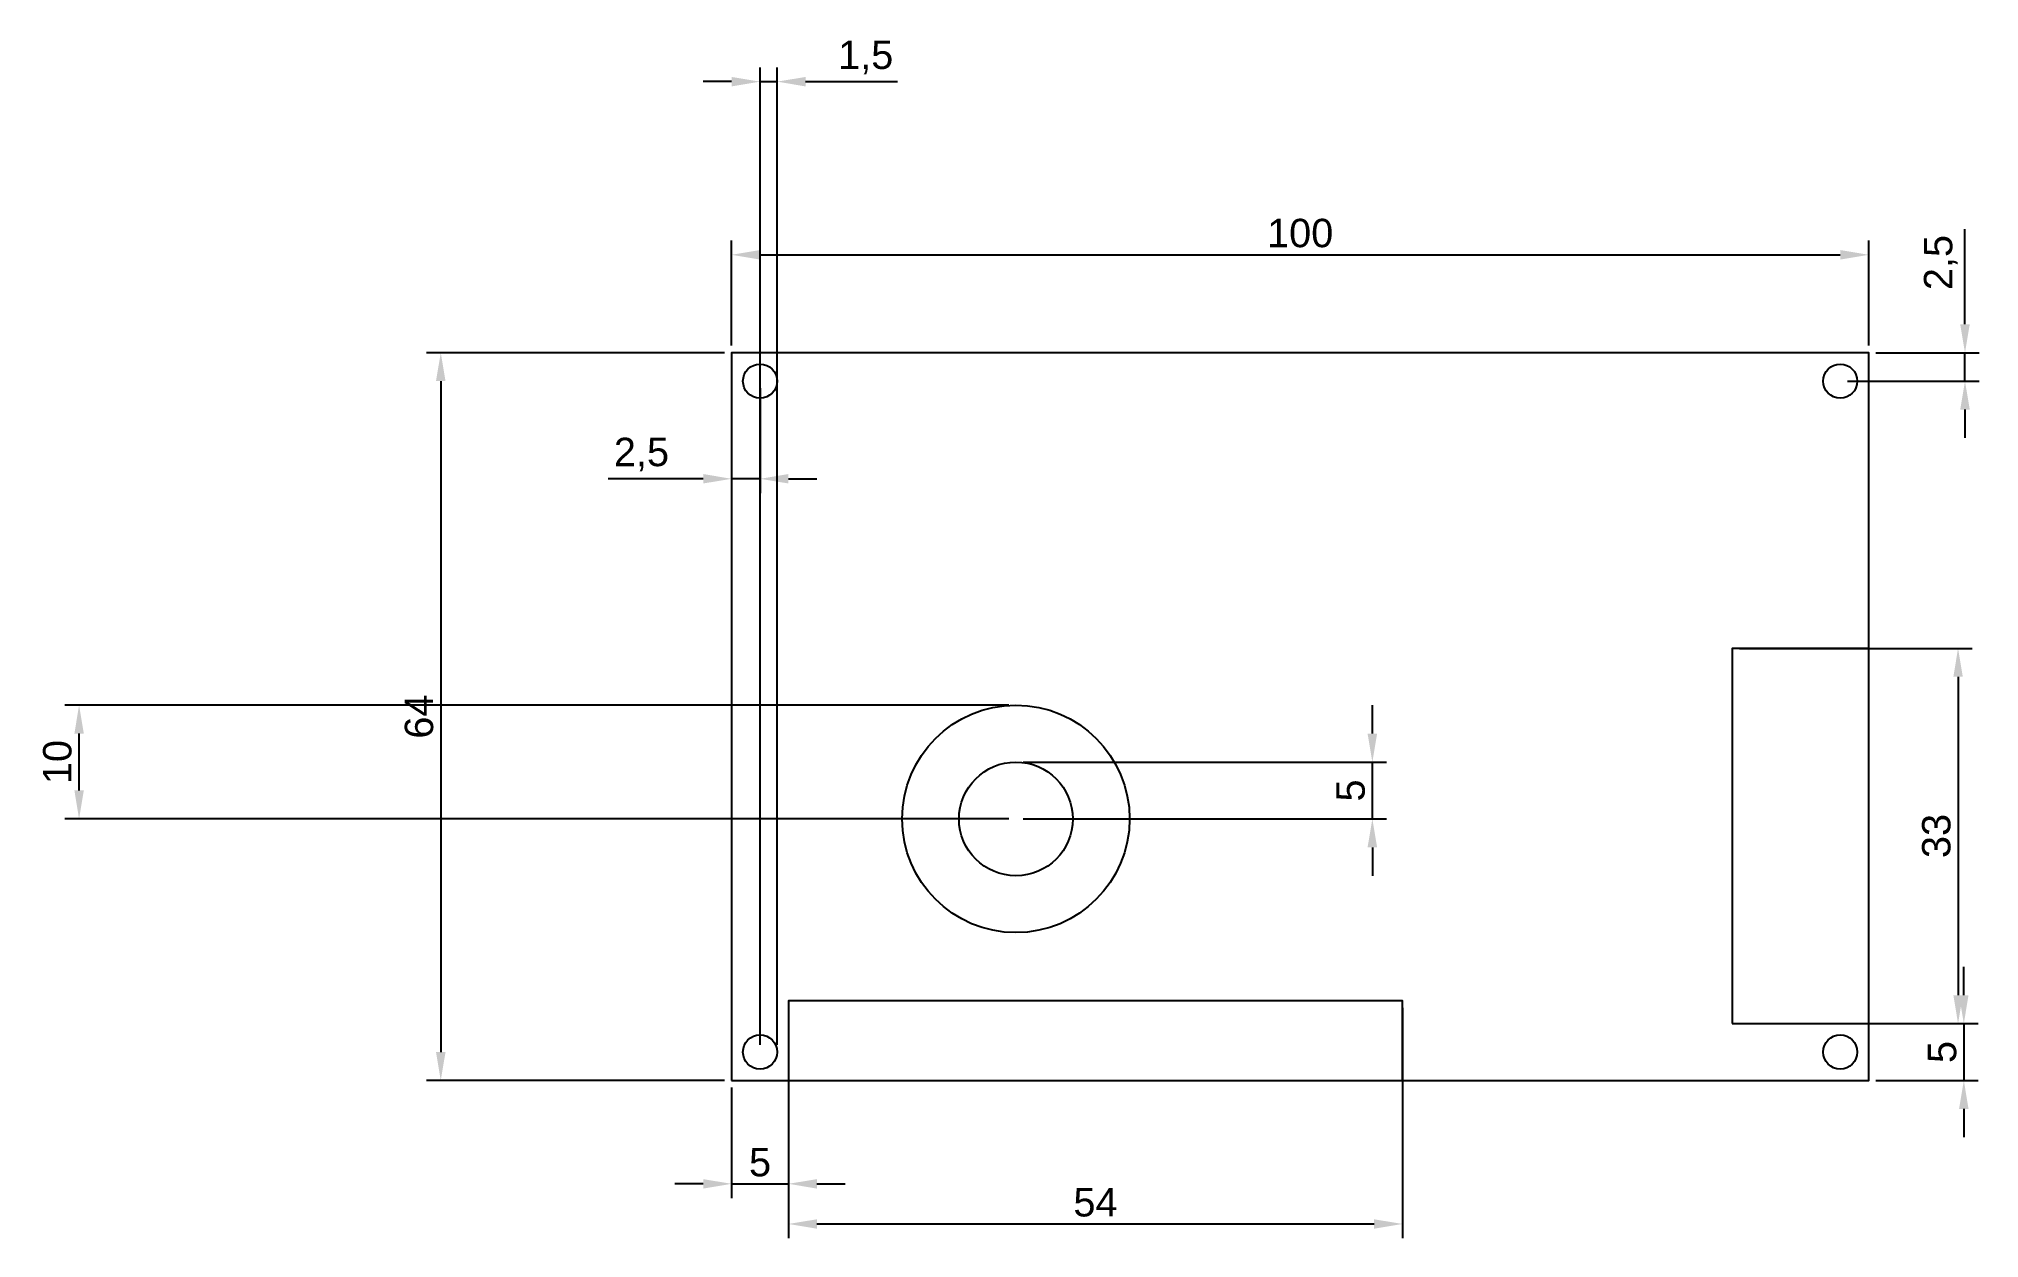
# Model space of a CAD drawing. Header units: millimetres. Extents: x -61 to 110, y -14 to 92.
import ezdxf

# ---------------------------------------------------------------- set-up
doc = ezdxf.new("R2010")
doc.units = ezdxf.units.MM
doc.styles.get("Standard").update_dxf_attribs({"font": 'arial.ttf'})
doc.dimstyles.new('ISO-25', dxfattribs={"dimtxt": 2.5, "dimasz": 2.5, "dimexe": 1.25, "dimexo": 0.625, "dimtad": 1, "dimtxsty": 'Standard', "dimcen": 2.5, "dimadec": 0, "dimazin": 0, "dimtfac": 1, "dimtmove": 0, "dimatfit": 3, "dimfxl": 1, "dimarcsym": 0})

# ---------------------------------------------------------------- blocks, each defined once
blk = doc.blocks.new('*D1')
at = {"color": 0, "lineweight": -2, "transparency": 16777216}
for p, q in [((0, 64.62), (0, 73.86)), ((100, 64.62), (100, 73.86)), ((2.5, 72.61), (97.5, 72.61))]:
    blk.add_line(p, q, dxfattribs=at)
at = {"color": 0, "transparency": 16777216}
for points in [[(2.5, 73.03), (2.5, 72.19), (0, 72.61)], [(97.5, 73.03), (97.5, 72.19), (100, 72.61)]]:
    blk.add_solid(points, dxfattribs=at)
at = {"layer": 'Defpoints', "color": 0, "transparency": 16777216}
for p in [(100, 72.61), (0, 64), (100, 64)]:
    blk.add_point(p, dxfattribs=at)
at = {"color": 0, "transparency": 16777216, "insert": (50, 74.51), "char_height": 2.5, "attachment_point": 5}
blk.add_mtext('100', dxfattribs=at)
blk = doc.blocks.new('*D2')
at = {"color": 0, "lineweight": -2, "transparency": 16777216}
for p, q in [((-0.63, 64), (-26.83, 64)), ((-25.58, 61.5), (-25.58, 2.5)), ((-0.63, 0), (-26.83, 0))]:
    blk.add_line(p, q, dxfattribs=at)
at = {"color": 0, "transparency": 16777216}
for points in [[(-26, 61.5), (-25.16, 61.5), (-25.58, 64)], [(-26, 2.5), (-25.16, 2.5), (-25.58, 0)]]:
    blk.add_solid(points, dxfattribs=at)
at = {"layer": 'Defpoints', "color": 0, "transparency": 16777216}
for p in [(0, 64), (0, 0), (-25.58, 0)]:
    blk.add_point(p, dxfattribs=at)
at = {"color": 0, "transparency": 16777216, "insert": (-27.48, 32), "char_height": 2.5, "attachment_point": 5, "rotation": 90}
blk.add_mtext('64', dxfattribs=at)
blk = doc.blocks.new('*D3')
at = {"color": 0, "lineweight": -2, "transparency": 16777216}
for p, q in [((0, 63.38), (0, 51.66)), ((2.5, 60.88), (2.5, 51.66)), ((-2.5, 52.91), (-10.86, 52.91)), ((2.5, 52.91), (0, 52.91)), ((5, 52.91), (7.5, 52.91))]:
    blk.add_line(p, q, dxfattribs=at)
at = {"color": 0, "transparency": 16777216}
for points in [[(-2.5, 53.33), (-2.5, 52.5), (0, 52.91)], [(5, 53.33), (5, 52.5), (2.5, 52.91)]]:
    blk.add_solid(points, dxfattribs=at)
at = {"layer": 'Defpoints', "color": 0, "transparency": 16777216}
for p in [(0, 64), (2.5, 61.5), (0, 52.91)]:
    blk.add_point(p, dxfattribs=at)
at = {"color": 0, "transparency": 16777216, "insert": (-7.93, 55.04), "char_height": 2.5, "attachment_point": 5}
blk.add_mtext('2,5', dxfattribs=at)
blk = doc.blocks.new('*D4')
at = {"color": 0, "lineweight": -2, "transparency": 16777216}
for p, q in [((108.47, 66.5), (108.47, 74.86)), ((100.63, 64), (109.72, 64)), ((108.47, 61.5), (108.47, 64)), ((98.13, 61.5), (109.72, 61.5)), ((108.47, 59), (108.47, 56.5))]:
    blk.add_line(p, q, dxfattribs=at)
at = {"color": 0, "transparency": 16777216}
for points in [[(108.05, 66.5), (108.89, 66.5), (108.47, 64)], [(108.05, 59), (108.89, 59), (108.47, 61.5)]]:
    blk.add_solid(points, dxfattribs=at)
at = {"layer": 'Defpoints', "color": 0, "transparency": 16777216}
for p in [(100, 64), (108.47, 64), (97.5, 61.5)]:
    blk.add_point(p, dxfattribs=at)
at = {"color": 0, "transparency": 16777216, "insert": (106.34, 71.93), "char_height": 2.5, "attachment_point": 5, "rotation": 90}
blk.add_mtext('2,5', dxfattribs=at)
blk = doc.blocks.new('*D5')
at = {"color": 0, "lineweight": -2, "transparency": 16777216}
for p, q in [((2.5, 3.12), (2.5, 89.09)), ((4, 3.12), (4, 89.09)), ((0, 87.84), (-2.5, 87.84)), ((2.5, 87.84), (4, 87.84)), ((6.5, 87.84), (14.58, 87.84))]:
    blk.add_line(p, q, dxfattribs=at)
at = {"color": 0, "transparency": 16777216}
for points in [[(0, 88.25), (0, 87.42), (2.5, 87.84)], [(6.5, 88.25), (6.5, 87.42), (4, 87.84)]]:
    blk.add_solid(points, dxfattribs=at)
at = {"layer": 'Defpoints', "color": 0, "transparency": 16777216}
for p in [(4, 87.84), (2.5, 2.5), (4, 2.5)]:
    blk.add_point(p, dxfattribs=at)
at = {"color": 0, "transparency": 16777216, "insert": (11.79, 89.97), "char_height": 2.5, "attachment_point": 5}
blk.add_mtext('1,5', dxfattribs=at)
blk = doc.blocks.new('*D6')
at = {"color": 0, "lineweight": -2, "transparency": 16777216}
for p, q in [((5, 6.38), (5, -13.87)), ((59, 6.38), (59, -13.87)), ((7.5, -12.62), (56.5, -12.62))]:
    blk.add_line(p, q, dxfattribs=at)
at = {"color": 0, "transparency": 16777216}
for points in [[(7.5, -12.21), (7.5, -13.04), (5, -12.62)], [(56.5, -12.21), (56.5, -13.04), (59, -12.62)]]:
    blk.add_solid(points, dxfattribs=at)
at = {"layer": 'Defpoints', "color": 0, "transparency": 16777216}
for p in [(5, 7), (59, 7), (59, -12.62)]:
    blk.add_point(p, dxfattribs=at)
at = {"color": 0, "transparency": 16777216, "insert": (32, -10.73), "char_height": 2.5, "attachment_point": 5}
blk.add_mtext('54', dxfattribs=at)
blk = doc.blocks.new('*D7')
at = {"color": 0, "lineweight": -2, "transparency": 16777216}
for p, q in [((88.63, 38), (109.11, 38)), ((107.86, 35.5), (107.86, 7.5)), ((88.63, 5), (109.11, 5))]:
    blk.add_line(p, q, dxfattribs=at)
at = {"color": 0, "transparency": 16777216}
for points in [[(107.45, 35.5), (108.28, 35.5), (107.86, 38)], [(107.45, 7.5), (108.28, 7.5), (107.86, 5)]]:
    blk.add_solid(points, dxfattribs=at)
at = {"layer": 'Defpoints', "color": 0, "transparency": 16777216}
for p in [(88, 38), (88, 5), (107.86, 5)]:
    blk.add_point(p, dxfattribs=at)
at = {"color": 0, "transparency": 16777216, "insert": (105.96, 21.5), "char_height": 2.5, "attachment_point": 5, "rotation": 90}
blk.add_mtext('33', dxfattribs=at)
blk = doc.blocks.new('*D8')
at = {"color": 0, "lineweight": -2, "transparency": 16777216}
for p, q in [((0, -0.62), (0, -10.34)), ((5, -0.62), (5, -10.34)), ((-2.5, -9.09), (-5, -9.09)), ((0, -9.09), (5, -9.09)), ((7.5, -9.09), (10, -9.09))]:
    blk.add_line(p, q, dxfattribs=at)
at = {"color": 0, "transparency": 16777216}
for points in [[(-2.5, -8.68), (-2.5, -9.51), (0, -9.09)], [(7.5, -8.68), (7.5, -9.51), (5, -9.09)]]:
    blk.add_solid(points, dxfattribs=at)
at = {"layer": 'Defpoints', "color": 0, "transparency": 16777216}
for p in [(0, 0), (5, 0), (5, -9.09)]:
    blk.add_point(p, dxfattribs=at)
at = {"color": 0, "transparency": 16777216, "insert": (2.5, -7.2), "char_height": 2.5, "attachment_point": 5}
blk.add_mtext('5', dxfattribs=at)
blk = doc.blocks.new('*D9')
at = {"color": 0, "lineweight": -2, "transparency": 16777216}
for p, q in [((108.37, 7.5), (108.37, 10)), ((100.63, 5), (109.62, 5)), ((108.37, 5), (108.37, 0)), ((100.63, 0), (109.62, 0)), ((108.37, -2.5), (108.37, -5))]:
    blk.add_line(p, q, dxfattribs=at)
at = {"color": 0, "transparency": 16777216}
for points in [[(107.95, 7.5), (108.78, 7.5), (108.37, 5)], [(107.95, -2.5), (108.78, -2.5), (108.37, 0)]]:
    blk.add_solid(points, dxfattribs=at)
at = {"layer": 'Defpoints', "color": 0, "transparency": 16777216}
for p in [(100, 5), (100, 0), (108.37, 0)]:
    blk.add_point(p, dxfattribs=at)
at = {"color": 0, "transparency": 16777216, "insert": (106.47, 2.5), "char_height": 2.5, "attachment_point": 5, "rotation": 90}
blk.add_mtext('5', dxfattribs=at)
blk = doc.blocks.new('*D15')
at = {"color": 0, "lineweight": -2, "transparency": 16777216}
for p, q in [((24.38, 33), (-58.64, 33)), ((-57.39, 25.5), (-57.39, 30.5)), ((24.38, 23), (-58.64, 23))]:
    blk.add_line(p, q, dxfattribs=at)
at = {"color": 0, "transparency": 16777216}
for points in [[(-57.8, 30.5), (-56.97, 30.5), (-57.39, 33)], [(-57.8, 25.5), (-56.97, 25.5), (-57.39, 23)]]:
    blk.add_solid(points, dxfattribs=at)
at = {"layer": 'Defpoints', "color": 0, "transparency": 16777216}
for p in [(-57.39, 33), (25, 33), (25, 23)]:
    blk.add_point(p, dxfattribs=at)
at = {"color": 0, "transparency": 16777216, "insert": (-59.29, 28), "char_height": 2.5, "attachment_point": 5, "rotation": 90}
blk.add_mtext('10', dxfattribs=at)
blk = doc.blocks.new('*D16')
at = {"color": 0, "lineweight": -2, "transparency": 16777216}
for p, q in [((56.35, 30.5), (56.35, 33)), ((25.63, 28), (57.6, 28)), ((56.35, 23), (56.35, 28)), ((25.63, 23), (57.6, 23)), ((56.35, 20.5), (56.35, 18))]:
    blk.add_line(p, q, dxfattribs=at)
at = {"color": 0, "transparency": 16777216}
for points in [[(55.93, 30.5), (56.77, 30.5), (56.35, 28)], [(55.93, 20.5), (56.77, 20.5), (56.35, 23)]]:
    blk.add_solid(points, dxfattribs=at)
at = {"layer": 'Defpoints', "color": 0, "transparency": 16777216}
for p in [(25, 28), (56.35, 28), (25, 23)]:
    blk.add_point(p, dxfattribs=at)
at = {"color": 0, "transparency": 16777216, "insert": (54.45, 25.5), "char_height": 2.5, "attachment_point": 5, "rotation": 90}
blk.add_mtext('5', dxfattribs=at)

msp = doc.modelspace()

# ---------------------------------------------------------------- linework, layer by layer
for points in [[(0, 0), (100, 0), (100, 64), (0, 64)], [(88, 5), (100, 5), (100, 38), (88, 38)], [(5, 0), (59, 0), (59, 7), (5, 7)]]:
    msp.add_lwpolyline(points, close=True)
for centre, radius in [((2.5, 61.5), 1.5), ((97.5, 61.5), 1.5), ((25, 23), 10), ((25, 23), 5), ((2.5, 2.5), 1.5), ((97.5, 2.5), 1.5)]:
    msp.add_circle(centre, radius)

# ---------------------------------------------------------------- dimensions: what is measured, and where the dimension line sits
for base, p1, p2, picture, middle in [((4, 87.838), (2.5, 2.5), (4, 2.5), '*D5', (11.792, 89.966)), ((100, 72.609), (0, 64), (100, 64), '*D1', (50, 74.51)), ((0, 52.914), (2.5, 61.5), (0, 64), '*D3', (-7.931, 55.041)), ((59, -12.622), (5, 7), (59, 7), '*D6', (32, -10.726)), ((5, -9.095), (0, 0), (5, 0), '*D8', (2.5, -7.198))]:
    dim = msp.add_linear_dim(base=base, p1=p1, p2=p2, dimstyle='ISO-25')
    dim.commit()
    dim.dimension.update_dxf_attribs({"geometry": picture, "text_midpoint": middle})
for base, p1, p2, picture, middle in [((108.47, 64), (97.5, 61.5), (100, 64), '*D4', (106.342, 71.931)), ((-25.581, 0), (0, 64), (0, 0), '*D2', (-27.482, 32)), ((107.862, 5), (88, 38), (88, 5), '*D7', (105.96, 21.5)), ((-57.388, 33), (25, 23), (25, 33), '*D15', (-59.29, 28)), ((56.35, 28), (25, 23), (25, 28), '*D16', (54.454, 25.5)), ((108.367, 0), (100, 5), (100, 0), '*D9', (106.47, 2.5))]:
    dim = msp.add_linear_dim(base=base, p1=p1, p2=p2, angle=90, dimstyle='ISO-25')
    dim.commit()
    dim.dimension.update_dxf_attribs({"geometry": picture, "text_midpoint": middle})

doc.saveas('drawing.dxf')
